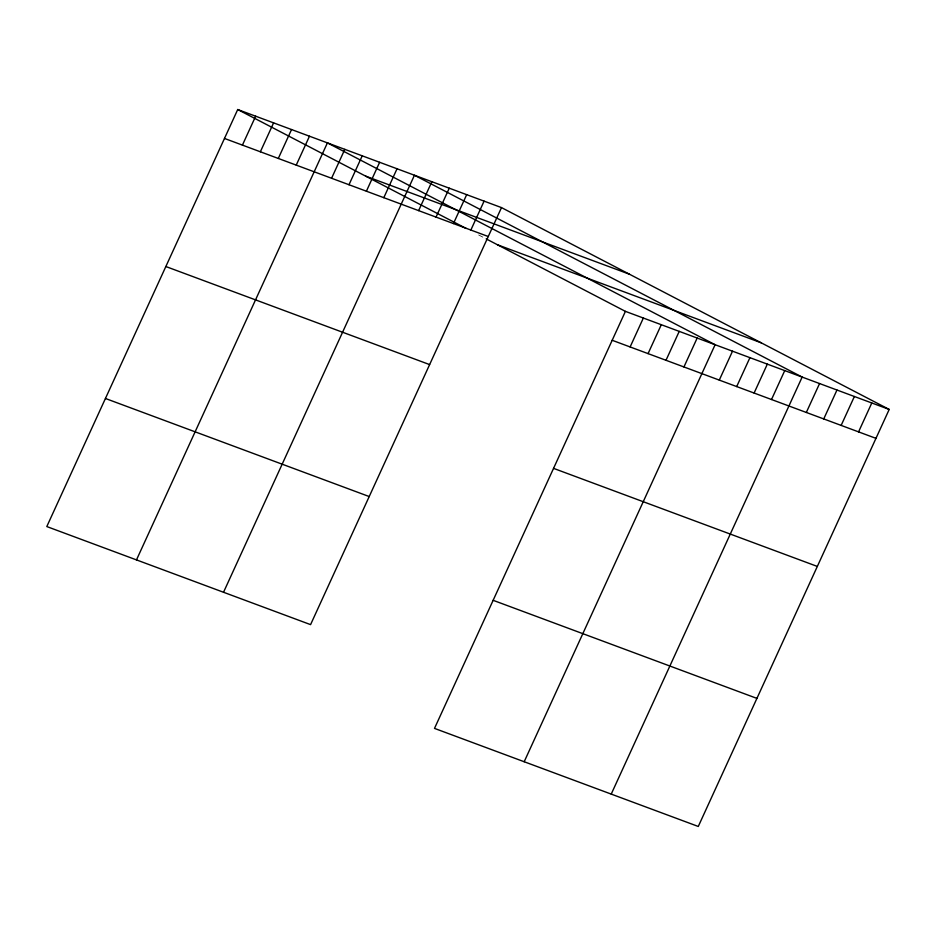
<?xml version="1.0" encoding="UTF-8"?>
<svg xmlns="http://www.w3.org/2000/svg" width="936" height="936" viewBox="0 0 936 936"><rect width="100%" height="100%" fill="white"/><g stroke="black" fill="none" stroke-linecap="round" stroke-linejoin="round"><path stroke-width="0.7" stroke-dasharray="4.68 3.51" d="M478.659 234.971L484.93 238.235"/><path stroke-width="1.4" d="M501.497 207.605L237.721 109.535L46.8 526.558L310.576 624.628L501.497 207.605L889.2 409.441L698.279 826.465L434.503 728.395L625.423 311.372L889.2 409.441M242.424 145.115L255.657 116.204M260.36 151.784L273.593 122.873M278.296 158.453L291.541 129.542M296.232 165.122L309.477 136.211M136.481 559.904L327.413 142.88L715.116 344.717L524.183 761.74M331.578 178.261L344.822 149.351M348.988 184.743L362.22 155.832M366.397 191.213L379.63 162.302M383.807 197.683L397.039 168.772M223.529 592.266L414.449 175.243L802.152 377.079L611.231 794.102M418.626 210.623L431.859 181.713M436.036 217.105L449.268 188.194M453.445 223.575L466.678 194.665M470.855 230.045L484.087 201.135M630.127 346.952L643.36 318.041M648.063 353.621L661.296 324.71M665.999 360.29L679.232 331.379M683.935 366.959L697.168 338.048M719.281 380.098L732.514 351.187M736.69 386.58L749.923 357.669M754.1 393.05L767.333 364.139M771.51 399.52L784.742 370.609M806.329 412.46L819.562 383.549M823.738 418.942L836.971 390.031M841.148 425.412L854.381 396.501M858.558 431.882L871.79 402.971M365.672 176.143L629.437 274.213M224.488 138.446L488.264 236.516M497.484 244.776L761.26 342.833M612.191 340.283L875.967 438.352M165.847 266.526L429.624 364.595M553.55 468.363L817.327 566.432M105.44 398.479L369.205 496.548M493.143 600.315L756.908 698.385M237.721 109.535L466.105 228.431M486.182 238.891L625.423 311.372"/></g></svg>
